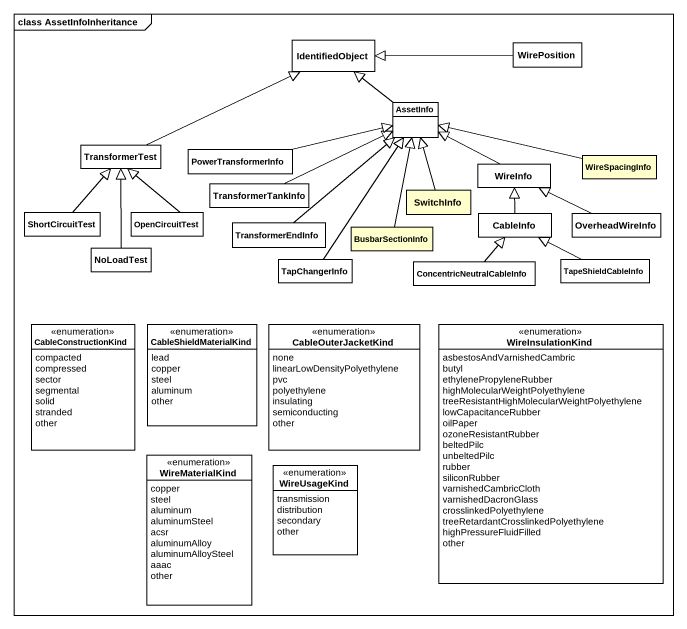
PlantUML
@startuml
mainframe class AssetInfoInheritance
hide circle
hide empty members
class IdentifiedObject #FFFFFF
class WirePosition #FFFFFF
class AssetInfo #FFFFFF
class TransformerTest #FFFFFF
class PowerTransformerInfo #FFFFFF
class WireInfo #FFFFFF
class WireSpacingInfo
class TransformerTankInfo #FFFFFF
class SwitchInfo
class ShortCircuitTest #FFFFFF
class OpenCircuitTest #FFFFFF
class TransformerEndInfo #FFFFFF
class BusbarSectionInfo
class CableInfo #FFFFFF
class OverheadWireInfo #FFFFFF
class NoLoadTest #FFFFFF
class TapChangerInfo #FFFFFF
class ConcentricNeutralCableInfo #FFFFFF
class TapeShieldCableInfo #FFFFFF
enum CableConstructionKind #FFFFFF {
  compacted
  compressed
  sector
  segmental
  solid
  stranded
  other
}
enum CableShieldMaterialKind #FFFFFF {
  lead
  copper
  steel
  aluminum
  other
}
enum CableOuterJacketKind #FFFFFF {
  none
  linearLowDensityPolyethylene
  pvc
  polyethylene
  insulating
  semiconducting
  other
}
enum WireInsulationKind #FFFFFF {
  asbestosAndVarnishedCambric
  butyl
  ethylenePropyleneRubber
  highMolecularWeightPolyethylene
  treeResistantHighMolecularWeightPolyethylene
  lowCapacitanceRubber
  oilPaper
  ozoneResistantRubber
  beltedPilc
  unbeltedPilc
  rubber
  siliconRubber
  varnishedCambricCloth
  varnishedDacronGlass
  crosslinkedPolyethylene
  treeRetardantCrosslinkedPolyethylene
  highPressureFluidFilled
  other
}
enum WireMaterialKind #FFFFFF {
  copper
  steel
  aluminum
  aluminumSteel
  acsr
  aluminumAlloy
  aluminumAlloySteel
  aaac
  other
}
enum WireUsageKind #FFFFFF {
  transmission
  distribution
  secondary
  other
}
WirePosition -left-|> IdentifiedObject
AssetInfo -up-|> IdentifiedObject
TransformerTest -right-|> IdentifiedObject
PowerTransformerInfo -right-|> AssetInfo
WireInfo -left-|> AssetInfo
WireSpacingInfo -left-|> AssetInfo
TransformerTankInfo -right-|> AssetInfo
SwitchInfo -up-|> AssetInfo
ShortCircuitTest -up-|> TransformerTest
OpenCircuitTest -up-|> TransformerTest
TransformerEndInfo -up-|> AssetInfo
BusbarSectionInfo -up-|> AssetInfo
CableInfo -up-|> WireInfo
OverheadWireInfo -left-|> WireInfo
NoLoadTest -up-|> TransformerTest
TapChangerInfo -up-|> AssetInfo
ConcentricNeutralCableInfo -up-|> CableInfo
TapeShieldCableInfo -left-|> CableInfo
@enduml
